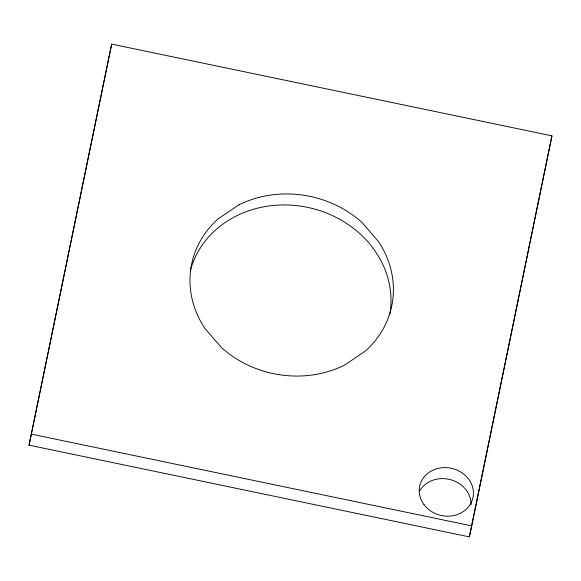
<?xml version="1.0" encoding="UTF-8"?>
<svg xmlns="http://www.w3.org/2000/svg" width="581" height="581" viewBox="0 0 581 581"><rect width="100%" height="100%" fill="white"/><g stroke="black" fill="none" stroke-linecap="round" stroke-linejoin="round"><path stroke-width="0.87" d="M29.05 445.155L111.668 44.12L551.95 135.845L471.728 525.885L469.332 536.88L29.05 445.155L111.668 44.12M469.332 536.88L551.95 135.845M31.447 434.152L471.728 525.885M419.409 491.403A27.256 24.133 12.3 0 1 450.275 479.601A27.256 24.133 12.3 0 1 471.031 504.86M190.234 270.906A102.212 90.498 12.3 0 1 308.496 207.562A102.212 90.498 12.3 0 1 389.851 314.277M238.784 204.926L218.107 218.884A102.212 90.498 12.3 0 0 204.839 328.374L221.492 347.62A102.212 90.498 12.3 0 0 344.613 365.071L365.296 351.12A102.212 90.498 12.3 0 0 378.558 241.631L361.905 222.385A102.212 90.498 12.3 0 0 238.784 204.926M424.014 504.671A27.256 24.133 12.3 0 0 470.835 503.378A27.256 24.133 12.3 0 0 444.109 467.618A27.256 24.133 12.3 0 0 424.014 504.671"/></g></svg>
